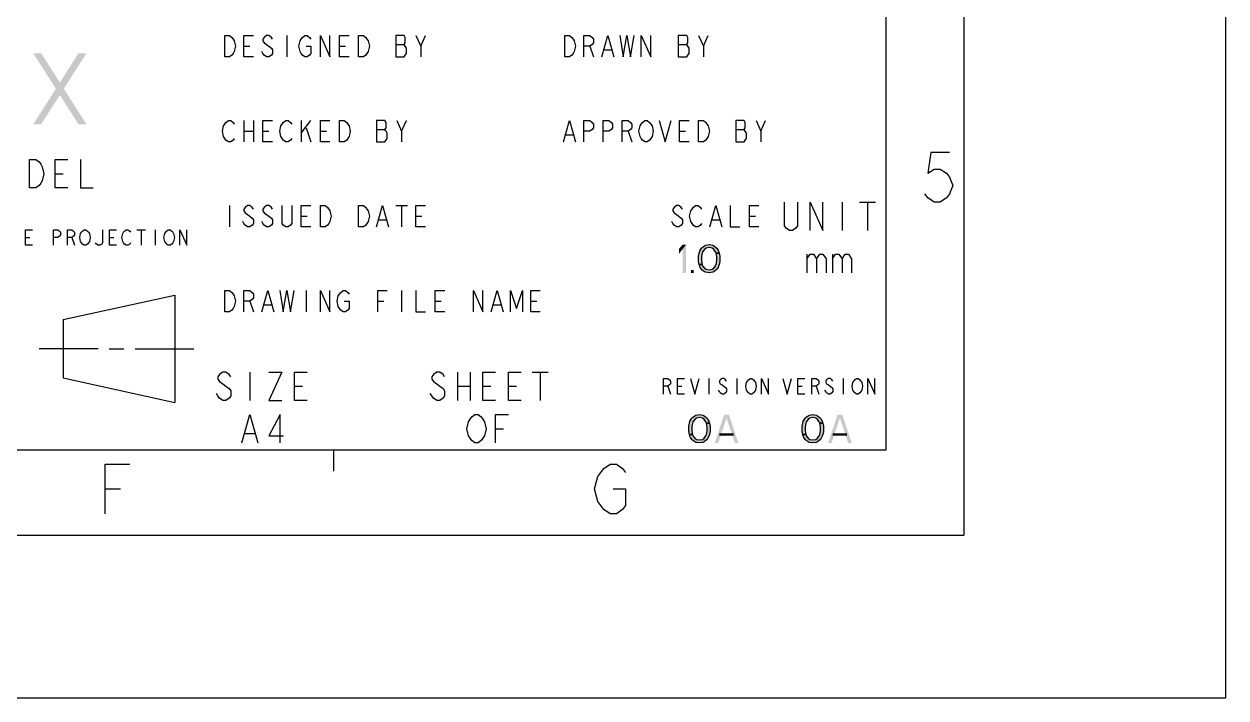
# Model space of a CAD drawing. Header units: millimetres. Extents: x 0 to 297, y 0 to 210.
# Drawn here: x 212.2 to 297, y 0 to 47.6 of the extents above; entities that cross this region are included whole.
import ezdxf

# ---------------------------------------------------------------- set-up
doc = ezdxf.new("R2010")
doc.units = ezdxf.units.MM
doc.header["$LTSCALE"] = 16.335
doc.layers.get('0').update_dxf_attribs({"linetype": 'CONTINUOUS'})

msp = doc.modelspace()

# ---------------------------------------------------------------- hatches: boundary and pattern name
at = {"linetype": 'CONTINUOUS'}
for points in [[(261.021, 31.404), (260.979, 31.489), (260.854, 31.66), (260.729, 31.745), (260.521, 31.787), (260.313, 31.745), (260.187, 31.66), (260.062, 31.489), (260.021, 31.404), (259.979, 31.149), (259.979, 30.851), (260.021, 30.596), (259.812, 30.596), (259.771, 30.809), (259.771, 31.191), (259.812, 31.404), (259.854, 31.532), (259.896, 31.617), (259.979, 31.745), (260.062, 31.83), (260.187, 31.915), (260.271, 31.957), (260.521, 32), (260.771, 31.957), (260.854, 31.915), (260.979, 31.83), (261.062, 31.745), (261.146, 31.617), (261.187, 31.532), (261.229, 31.404)], [(260.021, 30.596), (260.062, 30.511), (260.187, 30.34), (260.313, 30.255), (260.521, 30.213), (260.729, 30.255), (260.854, 30.34), (260.979, 30.511), (261.021, 30.596), (261.062, 30.851), (261.062, 31.149), (261.021, 31.404), (261.229, 31.404), (261.271, 31.191), (261.271, 30.809), (261.229, 30.596), (261.187, 30.468), (261.146, 30.383), (261.062, 30.255), (260.979, 30.17), (260.854, 30.085), (260.771, 30.043), (260.521, 30), (260.271, 30.043), (260.187, 30.085), (260.062, 30.17), (259.979, 30.255), (259.896, 30.383), (259.854, 30.468), (259.812, 30.596)], [(260.333, 19.404), (260.292, 19.489), (260.167, 19.66), (260.042, 19.745), (259.833, 19.787), (259.625, 19.745), (259.5, 19.66), (259.375, 19.489), (259.333, 19.404), (259.292, 19.149), (259.292, 18.851), (259.333, 18.596), (259.125, 18.596), (259.083, 18.809), (259.083, 19.191), (259.125, 19.404), (259.167, 19.532), (259.208, 19.617), (259.292, 19.745), (259.375, 19.83), (259.5, 19.915), (259.583, 19.957), (259.833, 20), (260.083, 19.957), (260.167, 19.915), (260.292, 19.83), (260.375, 19.745), (260.458, 19.617), (260.5, 19.532), (260.542, 19.404)], [(268.333, 19.404), (268.292, 19.489), (268.167, 19.66), (268.042, 19.745), (267.833, 19.787), (267.625, 19.745), (267.5, 19.66), (267.375, 19.489), (267.333, 19.404), (267.292, 19.149), (267.292, 18.851), (267.333, 18.596), (267.125, 18.596), (267.083, 18.809), (267.083, 19.191), (267.125, 19.404), (267.167, 19.532), (267.208, 19.617), (267.292, 19.745), (267.375, 19.83), (267.5, 19.915), (267.583, 19.957), (267.833, 20), (268.083, 19.957), (268.167, 19.915), (268.292, 19.83), (268.375, 19.745), (268.458, 19.617), (268.5, 19.532), (268.542, 19.404)], [(259.333, 18.596), (259.375, 18.511), (259.5, 18.34), (259.625, 18.255), (259.833, 18.213), (260.042, 18.255), (260.167, 18.34), (260.292, 18.511), (260.333, 18.596), (260.375, 18.851), (260.375, 19.149), (260.333, 19.404), (260.542, 19.404), (260.583, 19.191), (260.583, 18.809), (260.542, 18.596), (260.5, 18.468), (260.458, 18.383), (260.375, 18.255), (260.292, 18.17), (260.167, 18.085), (260.083, 18.043), (259.833, 18), (259.583, 18.043), (259.5, 18.085), (259.375, 18.17), (259.292, 18.255), (259.208, 18.383), (259.167, 18.468), (259.125, 18.596)], [(267.333, 18.596), (267.375, 18.511), (267.5, 18.34), (267.625, 18.255), (267.833, 18.213), (268.042, 18.255), (268.167, 18.34), (268.292, 18.511), (268.333, 18.596), (268.375, 18.851), (268.375, 19.149), (268.333, 19.404), (268.542, 19.404), (268.583, 19.191), (268.583, 18.809), (268.542, 18.596), (268.5, 18.468), (268.458, 18.383), (268.375, 18.255), (268.292, 18.17), (268.167, 18.085), (268.083, 18.043), (267.833, 18), (267.583, 18.043), (267.5, 18.085), (267.375, 18.17), (267.292, 18.255), (267.208, 18.383), (267.167, 18.468), (267.125, 18.596)]]:
    msp.add_hatch(color=2, dxfattribs=at).paths.add_polyline_path(points)

# ---------------------------------------------------------------- linework, layer by layer
at = {"color": 7, "linetype": 'CONTINUOUS'}
for p, q in [((297, 0), (297, 210)), ((214.92, 26.708), (222.8, 28.428)), ((222.8, 28.428), (222.8, 20.865)), ((214.92, 26.708), (214.92, 22.586)), ((217.383, 24.647), (213.237, 24.647)), ((218.18, 24.647), (219.209, 24.647)), ((220.006, 24.647), (224.152, 24.647)), ((214.92, 22.586), (222.8, 20.865)), ((0, 0), (297, 0))]:
    msp.add_line(p, q, dxfattribs=at)
at = {"color": 4, "linetype": 'CONTINUOUS'}
for p, q in [((278.5, 198.5), (278.5, 11.5)), ((273, 192.5), (273, 17.5)), ((273, 17.5), (24, 17.5)), ((234, 17.5), (234, 16)), ((18.5, 11.5), (278.5, 11.5))]:
    msp.add_line(p, q, dxfattribs=at)
at = {"color": 2, "linetype": 'CONTINUOUS'}
for p, q in [((230.715, 46.75), (230.715, 45.25)), ((240.165, 46), (240.502, 46.75)), ((260.115, 46), (260.453, 46.75)), ((227.677, 46), (228.099, 46)), ((234.427, 46), (234.849, 46)), ((238.393, 46.125), (238.984, 46.125)), ((252.099, 46), (252.352, 45.25)), ((258.343, 46.125), (258.934, 46.125)), ((253.112, 45.75), (253.618, 45.75)), ((227.677, 40.75), (227.677, 39.25)), ((228.353, 40.75), (228.353, 39.25)), ((231.728, 40.75), (231.728, 39.25)), ((231.728, 39.875), (232.403, 40.75)), ((238.815, 40), (239.153, 40.75)), ((264.165, 40), (264.503, 40.75)), ((227.677, 40), (228.353, 40)), ((229.027, 40), (229.449, 40)), ((232.065, 40.25), (232.403, 39.25)), ((233.077, 40), (233.499, 40)), ((237.043, 40.125), (237.634, 40.125)), ((254.799, 40), (255.053, 39.25)), ((258.428, 40), (258.849, 40)), ((262.393, 40.125), (262.984, 40.125)), ((250.412, 39.75), (250.918, 39.75)), ((214.35, 37), (214.912, 37)), ((269.9, 35), (269.9, 33)), ((271.138, 35), (272.262, 35)), ((271.7, 35), (271.7, 33)), ((226.665, 34.75), (226.665, 33.25)), ((231.728, 34), (232.149, 34)), ((238.393, 34.75), (239.237, 34.75)), ((238.815, 34.75), (238.815, 33.25)), ((239.827, 34), (240.249, 34)), ((263.363, 34), (263.784, 34)), ((237.212, 33.75), (237.718, 33.75)), ((260.747, 33.75), (261.253, 33.75)), ((212.257, 32.5), (212.567, 32.5)), ((215.537, 32.5), (215.722, 31.95)), ((218.197, 32.5), (218.507, 32.5)), ((220.116, 33.05), (220.734, 33.05)), ((220.425, 33.05), (220.425, 31.95)), ((221.415, 33.05), (221.415, 31.95)), ((267.425, 31.333), (267.425, 30)), ((269.225, 31.333), (269.225, 30)), ((228.099, 28), (228.353, 27.25)), ((232.065, 28.75), (232.065, 27.25)), ((237.128, 28), (237.549, 28)), ((238.815, 28.75), (238.815, 27.25)), ((241.178, 28), (241.599, 28)), ((247.927, 28), (248.349, 28)), ((229.112, 27.75), (229.618, 27.75)), ((245.312, 27.75), (245.818, 27.75)), ((228.1, 23), (228.1, 21)), ((242.75, 23), (242.75, 21)), ((243.65, 23), (243.65, 21)), ((248.038, 23), (249.162, 23)), ((248.6, 23), (248.6, 21)), ((260.505, 22.55), (260.505, 21.45)), ((262.485, 22.55), (262.485, 21.45)), ((269.99, 22.55), (269.99, 21.45)), ((231.25, 22), (231.813, 22)), ((242.75, 22), (243.65, 22)), ((244.55, 22), (245.113, 22)), ((246.35, 22), (246.913, 22)), ((257.597, 22), (257.782, 21.45)), ((258.278, 22), (258.587, 22)), ((266.772, 22), (267.082, 22)), ((268.072, 22), (268.257, 21.45)), ((227.762, 18.667), (228.438, 18.667)), ((245.45, 19), (246.012, 19)), ((217.875, 14.75), (218.969, 14.75))]:
    msp.add_line(p, q, dxfattribs=at)
for points in [[(226.328, 46.75), (226.665, 46.75), (226.834, 46.625), (226.918, 46.5), (227.002, 46.375), (227.087, 46), (227.002, 45.625), (226.918, 45.5), (226.834, 45.375), (226.665, 45.25), (226.328, 45.25), (226.328, 46.75)], [(228.353, 45.25), (227.677, 45.25), (227.677, 46.75), (228.353, 46.75)], [(229.703, 46.5), (229.618, 46.625), (229.449, 46.75), (229.281, 46.75), (229.112, 46.625), (229.027, 46.5), (229.027, 46.375), (229.112, 46.25), (229.281, 46.125), (229.449, 46), (229.618, 45.875), (229.703, 45.75), (229.703, 45.5), (229.618, 45.375), (229.449, 45.25), (229.281, 45.25), (229.112, 45.375), (229.027, 45.5), (228.943, 45.625)], [(232.065, 46), (232.403, 46), (232.403, 45.5), (232.318, 45.375), (232.149, 45.25), (231.981, 45.25), (231.812, 45.375), (231.728, 45.5), (231.643, 45.625), (231.559, 46), (231.643, 46.375), (231.728, 46.5), (231.812, 46.625), (231.981, 46.75), (232.149, 46.75), (232.318, 46.625), (232.403, 46.5)], [(233.077, 45.25), (233.077, 46.75), (233.753, 45.25), (233.753, 46.75)], [(235.102, 45.25), (234.427, 45.25), (234.427, 46.75), (235.102, 46.75)], [(235.778, 46.75), (236.115, 46.75), (236.284, 46.625), (236.368, 46.5), (236.452, 46.375), (236.537, 46), (236.452, 45.625), (236.368, 45.5), (236.284, 45.375), (236.115, 45.25), (235.778, 45.25), (235.778, 46.75)], [(238.393, 46.75), (238.393, 45.25), (238.984, 45.25), (239.068, 45.375), (239.153, 45.5), (239.153, 45.875), (239.068, 46), (238.984, 46.125), (239.068, 46.25), (239.068, 46.625), (238.984, 46.75), (238.393, 46.75)], [(239.827, 46.75), (240.165, 46), (240.165, 45.25)], [(250.327, 46.75), (250.665, 46.75), (250.834, 46.625), (250.918, 46.5), (251.003, 46.375), (251.087, 46), (251.003, 45.625), (250.918, 45.5), (250.834, 45.375), (250.665, 45.25), (250.327, 45.25), (250.327, 46.75)], [(251.677, 45.25), (251.677, 46.75), (252.099, 46.75), (252.268, 46.625), (252.352, 46.5), (252.352, 46.25), (252.268, 46.125), (252.099, 46), (251.677, 46)], [(252.943, 45.25), (253.365, 46.75), (253.787, 45.25)], [(254.209, 46.75), (254.462, 45.25), (254.715, 46.75), (254.968, 45.25), (255.221, 46.75)], [(255.727, 45.25), (255.727, 46.75), (256.403, 45.25), (256.403, 46.75)], [(258.343, 46.75), (258.343, 45.25), (258.934, 45.25), (259.018, 45.375), (259.102, 45.5), (259.102, 45.875), (259.018, 46), (258.934, 46.125), (259.018, 46.25), (259.018, 46.625), (258.934, 46.75), (258.343, 46.75)], [(259.777, 46.75), (260.115, 46), (260.115, 45.25)], [(227.002, 39.5), (226.918, 39.375), (226.749, 39.25), (226.581, 39.25), (226.412, 39.375), (226.328, 39.5), (226.243, 39.625), (226.159, 40), (226.243, 40.375), (226.328, 40.5), (226.412, 40.625), (226.581, 40.75), (226.749, 40.75), (226.918, 40.625), (227.002, 40.5)], [(229.703, 39.25), (229.027, 39.25), (229.027, 40.75), (229.703, 40.75)], [(231.052, 39.5), (230.968, 39.375), (230.799, 39.25), (230.631, 39.25), (230.462, 39.375), (230.378, 39.5), (230.293, 39.625), (230.209, 40), (230.293, 40.375), (230.378, 40.5), (230.462, 40.625), (230.631, 40.75), (230.799, 40.75), (230.968, 40.625), (231.052, 40.5)], [(233.753, 39.25), (233.077, 39.25), (233.077, 40.75), (233.753, 40.75)], [(234.427, 40.75), (234.765, 40.75), (234.934, 40.625), (235.018, 40.5), (235.102, 40.375), (235.187, 40), (235.102, 39.625), (235.018, 39.5), (234.934, 39.375), (234.765, 39.25), (234.427, 39.25), (234.427, 40.75)], [(237.043, 40.75), (237.043, 39.25), (237.634, 39.25), (237.718, 39.375), (237.803, 39.5), (237.803, 39.875), (237.718, 40), (237.634, 40.125), (237.718, 40.25), (237.718, 40.625), (237.634, 40.75), (237.043, 40.75)], [(238.477, 40.75), (238.815, 40), (238.815, 39.25)], [(250.243, 39.25), (250.665, 40.75), (251.087, 39.25)], [(251.677, 39.25), (251.677, 40.75), (252.099, 40.75), (252.268, 40.625), (252.352, 40.5), (252.352, 40.25), (252.268, 40.125), (252.099, 40), (251.677, 40)], [(253.028, 39.25), (253.028, 40.75), (253.449, 40.75), (253.618, 40.625), (253.702, 40.5), (253.702, 40.25), (253.618, 40.125), (253.449, 40), (253.028, 40)], [(254.378, 39.25), (254.378, 40.75), (254.799, 40.75), (254.968, 40.625), (255.053, 40.5), (255.053, 40.25), (254.968, 40.125), (254.799, 40), (254.378, 40)], [(256.403, 39.5), (256.318, 39.375), (256.149, 39.25), (255.981, 39.25), (255.812, 39.375), (255.727, 39.5), (255.643, 39.625), (255.559, 40), (255.643, 40.375), (255.727, 40.5), (255.812, 40.625), (255.981, 40.75), (256.149, 40.75), (256.318, 40.625), (256.403, 40.5), (256.487, 40.375), (256.571, 40), (256.487, 39.625), (256.403, 39.5)], [(256.993, 40.75), (257.415, 39.25), (257.837, 40.75)], [(259.102, 39.25), (258.428, 39.25), (258.428, 40.75), (259.102, 40.75)], [(259.777, 40.75), (260.115, 40.75), (260.284, 40.625), (260.368, 40.5), (260.453, 40.375), (260.537, 40), (260.453, 39.625), (260.368, 39.5), (260.284, 39.375), (260.115, 39.25), (259.777, 39.25), (259.777, 40.75)], [(262.393, 40.75), (262.393, 39.25), (262.984, 39.25), (263.068, 39.375), (263.152, 39.5), (263.152, 39.875), (263.068, 40), (262.984, 40.125), (263.068, 40.25), (263.068, 40.625), (262.984, 40.75), (262.393, 40.75)], [(263.828, 40.75), (264.165, 40), (264.165, 39.25)], [(277.492, 38.5), (276.179, 38.5), (275.96, 37.042), (276.398, 37.333), (276.835, 37.333), (277.273, 37.042), (277.492, 36.75), (277.71, 36.167), (277.492, 35.583), (277.273, 35.292), (276.835, 35), (276.398, 35), (275.96, 35.292), (275.742, 35.583)], [(212.55, 38), (213, 38), (213.225, 37.833), (213.338, 37.667), (213.45, 37.5), (213.563, 37), (213.45, 36.5), (213.338, 36.333), (213.225, 36.167), (213, 36), (212.55, 36), (212.55, 38)], [(215.25, 36), (214.35, 36), (214.35, 38), (215.25, 38)], [(216.15, 38), (216.15, 36), (217.05, 36)], [(266.75, 35), (266.75, 33.333), (266.637, 33.167), (266.412, 33), (266.188, 33), (265.963, 33.167), (265.85, 33.333), (265.85, 35)], [(267.65, 33), (267.65, 35), (268.55, 33), (268.55, 35)], [(228.353, 34.5), (228.268, 34.625), (228.099, 34.75), (227.931, 34.75), (227.762, 34.625), (227.677, 34.5), (227.677, 34.375), (227.762, 34.25), (227.931, 34.125), (228.099, 34), (228.268, 33.875), (228.353, 33.75), (228.353, 33.5), (228.268, 33.375), (228.099, 33.25), (227.931, 33.25), (227.762, 33.375), (227.677, 33.5), (227.593, 33.625)], [(229.703, 34.5), (229.618, 34.625), (229.449, 34.75), (229.281, 34.75), (229.112, 34.625), (229.027, 34.5), (229.027, 34.375), (229.112, 34.25), (229.281, 34.125), (229.449, 34), (229.618, 33.875), (229.703, 33.75), (229.703, 33.5), (229.618, 33.375), (229.449, 33.25), (229.281, 33.25), (229.112, 33.375), (229.027, 33.5), (228.943, 33.625)], [(231.052, 34.75), (231.052, 33.5), (230.968, 33.375), (230.799, 33.25), (230.631, 33.25), (230.462, 33.375), (230.378, 33.5), (230.378, 34.75)], [(232.403, 33.25), (231.728, 33.25), (231.728, 34.75), (232.403, 34.75)], [(233.077, 34.75), (233.415, 34.75), (233.584, 34.625), (233.668, 34.5), (233.753, 34.375), (233.837, 34), (233.753, 33.625), (233.668, 33.5), (233.584, 33.375), (233.415, 33.25), (233.077, 33.25), (233.077, 34.75)], [(235.778, 34.75), (236.115, 34.75), (236.284, 34.625), (236.368, 34.5), (236.452, 34.375), (236.537, 34), (236.452, 33.625), (236.368, 33.5), (236.284, 33.375), (236.115, 33.25), (235.778, 33.25), (235.778, 34.75)], [(237.043, 33.25), (237.465, 34.75), (237.887, 33.25)], [(240.502, 33.25), (239.827, 33.25), (239.827, 34.75), (240.502, 34.75)], [(258.637, 34.5), (258.553, 34.625), (258.384, 34.75), (258.216, 34.75), (258.047, 34.625), (257.963, 34.5), (257.963, 34.375), (258.047, 34.25), (258.216, 34.125), (258.384, 34), (258.553, 33.875), (258.637, 33.75), (258.637, 33.5), (258.553, 33.375), (258.384, 33.25), (258.216, 33.25), (258.047, 33.375), (257.963, 33.5), (257.878, 33.625)], [(259.987, 33.5), (259.903, 33.375), (259.734, 33.25), (259.566, 33.25), (259.397, 33.375), (259.313, 33.5), (259.228, 33.625), (259.144, 34), (259.228, 34.375), (259.313, 34.5), (259.397, 34.625), (259.566, 34.75), (259.734, 34.75), (259.903, 34.625), (259.987, 34.5)], [(260.578, 33.25), (261, 34.75), (261.422, 33.25)], [(262.012, 34.75), (262.012, 33.25), (262.688, 33.25)], [(264.037, 33.25), (263.363, 33.25), (263.363, 34.75), (264.037, 34.75)], [(212.752, 31.95), (212.257, 31.95), (212.257, 33.05), (212.752, 33.05)], [(214.237, 31.95), (214.237, 33.05), (214.547, 33.05), (214.671, 32.958), (214.733, 32.867), (214.733, 32.683), (214.671, 32.592), (214.547, 32.5), (214.237, 32.5)], [(215.227, 31.95), (215.227, 33.05), (215.537, 33.05), (215.661, 32.958), (215.722, 32.867), (215.722, 32.683), (215.661, 32.592), (215.537, 32.5), (215.227, 32.5)], [(216.712, 32.133), (216.651, 32.042), (216.527, 31.95), (216.403, 31.95), (216.279, 32.042), (216.218, 32.133), (216.156, 32.225), (216.094, 32.5), (216.156, 32.775), (216.218, 32.867), (216.279, 32.958), (216.403, 33.05), (216.527, 33.05), (216.651, 32.958), (216.712, 32.867), (216.774, 32.775), (216.836, 32.5), (216.774, 32.225), (216.712, 32.133)], [(217.703, 33.05), (217.703, 32.133), (217.641, 32.042), (217.517, 31.95), (217.393, 31.95), (217.269, 32.042), (217.207, 32.133)], [(218.692, 31.95), (218.197, 31.95), (218.197, 33.05), (218.692, 33.05)], [(219.682, 32.133), (219.621, 32.042), (219.497, 31.95), (219.373, 31.95), (219.249, 32.042), (219.188, 32.133), (219.126, 32.225), (219.064, 32.5), (219.126, 32.775), (219.188, 32.867), (219.249, 32.958), (219.373, 33.05), (219.497, 33.05), (219.621, 32.958), (219.682, 32.867)], [(222.652, 32.133), (222.591, 32.042), (222.467, 31.95), (222.343, 31.95), (222.219, 32.042), (222.158, 32.133), (222.096, 32.225), (222.034, 32.5), (222.096, 32.775), (222.158, 32.867), (222.219, 32.958), (222.343, 33.05), (222.467, 33.05), (222.591, 32.958), (222.652, 32.867), (222.714, 32.775), (222.776, 32.5), (222.714, 32.225), (222.652, 32.133)], [(223.147, 31.95), (223.147, 33.05), (223.643, 31.95), (223.643, 33.05)], [(261.021, 31.404), (260.979, 31.489), (260.854, 31.66), (260.729, 31.745), (260.521, 31.787), (260.313, 31.745), (260.187, 31.66), (260.062, 31.489), (260.021, 31.404), (259.979, 31.149), (259.979, 30.851), (260.021, 30.596), (259.812, 30.596), (259.771, 30.809), (259.771, 31.191), (259.812, 31.404), (259.854, 31.532), (259.896, 31.617), (259.979, 31.745), (260.062, 31.83), (260.187, 31.915), (260.271, 31.957), (260.521, 32), (260.771, 31.957), (260.854, 31.915), (260.979, 31.83), (261.062, 31.745), (261.146, 31.617), (261.187, 31.532), (261.229, 31.404), (261.021, 31.404)], [(260.021, 30.596), (260.062, 30.511), (260.187, 30.34), (260.313, 30.255), (260.521, 30.213), (260.729, 30.255), (260.854, 30.34), (260.979, 30.511), (261.021, 30.596), (261.062, 30.851), (261.062, 31.149), (261.021, 31.404), (261.229, 31.404), (261.271, 31.191), (261.271, 30.809), (261.229, 30.596), (261.187, 30.468), (261.146, 30.383), (261.062, 30.255), (260.979, 30.17), (260.854, 30.085), (260.771, 30.043), (260.521, 30), (260.271, 30.043), (260.187, 30.085), (260.062, 30.17), (259.979, 30.255), (259.896, 30.383), (259.854, 30.468), (259.812, 30.596), (260.021, 30.596)], [(267.425, 31), (267.65, 31.333), (267.875, 31.333), (268.1, 31), (268.1, 30)], [(268.1, 31), (268.325, 31.333), (268.55, 31.333), (268.775, 31), (268.775, 30)], [(269.225, 31), (269.45, 31.333), (269.675, 31.333), (269.9, 31), (269.9, 30)], [(269.9, 31), (270.125, 31.333), (270.35, 31.333), (270.575, 31), (270.575, 30)], [(226.328, 28.75), (226.665, 28.75), (226.834, 28.625), (226.918, 28.5), (227.002, 28.375), (227.087, 28), (227.002, 27.625), (226.918, 27.5), (226.834, 27.375), (226.665, 27.25), (226.328, 27.25), (226.328, 28.75)], [(227.677, 27.25), (227.677, 28.75), (228.099, 28.75), (228.268, 28.625), (228.353, 28.5), (228.353, 28.25), (228.268, 28.125), (228.099, 28), (227.677, 28)], [(228.943, 27.25), (229.365, 28.75), (229.787, 27.25)], [(230.209, 28.75), (230.462, 27.25), (230.715, 28.75), (230.968, 27.25), (231.221, 28.75)], [(233.077, 27.25), (233.077, 28.75), (233.753, 27.25), (233.753, 28.75)], [(234.765, 28), (235.102, 28), (235.102, 27.5), (235.018, 27.375), (234.849, 27.25), (234.681, 27.25), (234.512, 27.375), (234.427, 27.5), (234.343, 27.625), (234.259, 28), (234.343, 28.375), (234.427, 28.5), (234.512, 28.625), (234.681, 28.75), (234.849, 28.75), (235.018, 28.625), (235.102, 28.5)], [(237.128, 27.25), (237.128, 28.75), (237.803, 28.75)], [(239.827, 28.75), (239.827, 27.25), (240.502, 27.25)], [(241.852, 27.25), (241.178, 27.25), (241.178, 28.75), (241.852, 28.75)], [(243.877, 27.25), (243.877, 28.75), (244.553, 27.25), (244.553, 28.75)], [(245.143, 27.25), (245.565, 28.75), (245.987, 27.25)], [(246.493, 27.25), (246.493, 28.75), (246.915, 27.5), (247.337, 28.75), (247.337, 27.25)], [(248.603, 27.25), (247.927, 27.25), (247.927, 28.75), (248.603, 28.75)], [(226.75, 22.667), (226.638, 22.833), (226.413, 23), (226.188, 23), (225.963, 22.833), (225.85, 22.667), (225.85, 22.5), (225.963, 22.333), (226.188, 22.167), (226.413, 22), (226.638, 21.833), (226.75, 21.667), (226.75, 21.333), (226.638, 21.167), (226.413, 21), (226.188, 21), (225.963, 21.167), (225.85, 21.333), (225.737, 21.5)], [(229.45, 23), (230.35, 23), (229.45, 21), (230.35, 21)], [(232.15, 21), (231.25, 21), (231.25, 23), (232.15, 23)], [(241.85, 22.667), (241.737, 22.833), (241.513, 23), (241.288, 23), (241.063, 22.833), (240.95, 22.667), (240.95, 22.5), (241.063, 22.333), (241.288, 22.167), (241.513, 22), (241.737, 21.833), (241.85, 21.667), (241.85, 21.333), (241.737, 21.167), (241.513, 21), (241.288, 21), (241.063, 21.167), (240.95, 21.333), (240.838, 21.5)], [(245.45, 21), (244.55, 21), (244.55, 23), (245.45, 23)], [(247.25, 21), (246.35, 21), (246.35, 23), (247.25, 23)], [(257.288, 21.45), (257.288, 22.55), (257.597, 22.55), (257.721, 22.458), (257.782, 22.367), (257.782, 22.183), (257.721, 22.092), (257.597, 22), (257.288, 22)], [(258.773, 21.45), (258.278, 21.45), (258.278, 22.55), (258.773, 22.55)], [(259.206, 22.55), (259.515, 21.45), (259.824, 22.55)], [(261.743, 22.367), (261.681, 22.458), (261.557, 22.55), (261.433, 22.55), (261.309, 22.458), (261.248, 22.367), (261.248, 22.275), (261.309, 22.183), (261.433, 22.092), (261.557, 22), (261.681, 21.908), (261.743, 21.817), (261.743, 21.633), (261.681, 21.542), (261.557, 21.45), (261.433, 21.45), (261.309, 21.542), (261.248, 21.633), (261.186, 21.725)], [(263.722, 21.633), (263.661, 21.542), (263.537, 21.45), (263.413, 21.45), (263.289, 21.542), (263.228, 21.633), (263.166, 21.725), (263.104, 22), (263.166, 22.275), (263.228, 22.367), (263.289, 22.458), (263.413, 22.55), (263.537, 22.55), (263.661, 22.458), (263.722, 22.367), (263.784, 22.275), (263.846, 22), (263.784, 21.725), (263.722, 21.633)], [(264.218, 21.45), (264.218, 22.55), (264.713, 21.45), (264.713, 22.55)], [(265.721, 22.55), (266.03, 21.45), (266.339, 22.55)], [(267.267, 21.45), (266.772, 21.45), (266.772, 22.55), (267.267, 22.55)], [(267.763, 21.45), (267.763, 22.55), (268.072, 22.55), (268.196, 22.458), (268.257, 22.367), (268.257, 22.183), (268.196, 22.092), (268.072, 22), (267.763, 22)], [(269.248, 22.367), (269.186, 22.458), (269.062, 22.55), (268.938, 22.55), (268.814, 22.458), (268.752, 22.367), (268.752, 22.275), (268.814, 22.183), (268.938, 22.092), (269.062, 22), (269.186, 21.908), (269.248, 21.817), (269.248, 21.633), (269.186, 21.542), (269.062, 21.45), (268.938, 21.45), (268.814, 21.542), (268.752, 21.633), (268.691, 21.725)], [(271.227, 21.633), (271.166, 21.542), (271.042, 21.45), (270.918, 21.45), (270.794, 21.542), (270.733, 21.633), (270.671, 21.725), (270.609, 22), (270.671, 22.275), (270.733, 22.367), (270.794, 22.458), (270.918, 22.55), (271.042, 22.55), (271.166, 22.458), (271.227, 22.367), (271.289, 22.275), (271.351, 22), (271.289, 21.725), (271.227, 21.633)], [(271.722, 21.45), (271.722, 22.55), (272.218, 21.45), (272.218, 22.55)], [(227.537, 18), (228.1, 20), (228.663, 18)], [(230.238, 18), (230.238, 20), (229.45, 18.5), (230.463, 18.5)], [(244.55, 18.333), (244.438, 18.167), (244.212, 18), (243.987, 18), (243.762, 18.167), (243.65, 18.333), (243.537, 18.5), (243.425, 19), (243.537, 19.5), (243.65, 19.667), (243.762, 19.833), (243.987, 20), (244.212, 20), (244.438, 19.833), (244.55, 19.667), (244.663, 19.5), (244.775, 19), (244.663, 18.5), (244.55, 18.333)], [(245.45, 18), (245.45, 20), (246.35, 20)], [(260.333, 19.404), (260.292, 19.489), (260.167, 19.66), (260.042, 19.745), (259.833, 19.787), (259.625, 19.745), (259.5, 19.66), (259.375, 19.489), (259.333, 19.404), (259.292, 19.149), (259.292, 18.851), (259.333, 18.596), (259.125, 18.596), (259.083, 18.809), (259.083, 19.191), (259.125, 19.404), (259.167, 19.532), (259.208, 19.617), (259.292, 19.745), (259.375, 19.83), (259.5, 19.915), (259.583, 19.957), (259.833, 20), (260.083, 19.957), (260.167, 19.915), (260.292, 19.83), (260.375, 19.745), (260.458, 19.617), (260.5, 19.532), (260.542, 19.404), (260.333, 19.404)], [(268.333, 19.404), (268.292, 19.489), (268.167, 19.66), (268.042, 19.745), (267.833, 19.787), (267.625, 19.745), (267.5, 19.66), (267.375, 19.489), (267.333, 19.404), (267.292, 19.149), (267.292, 18.851), (267.333, 18.596), (267.125, 18.596), (267.083, 18.809), (267.083, 19.191), (267.125, 19.404), (267.167, 19.532), (267.208, 19.617), (267.292, 19.745), (267.375, 19.83), (267.5, 19.915), (267.583, 19.957), (267.833, 20), (268.083, 19.957), (268.167, 19.915), (268.292, 19.83), (268.375, 19.745), (268.458, 19.617), (268.5, 19.532), (268.542, 19.404), (268.333, 19.404)], [(259.333, 18.596), (259.375, 18.511), (259.5, 18.34), (259.625, 18.255), (259.833, 18.213), (260.042, 18.255), (260.167, 18.34), (260.292, 18.511), (260.333, 18.596), (260.375, 18.851), (260.375, 19.149), (260.333, 19.404), (260.542, 19.404), (260.583, 19.191), (260.583, 18.809), (260.542, 18.596), (260.5, 18.468), (260.458, 18.383), (260.375, 18.255), (260.292, 18.17), (260.167, 18.085), (260.083, 18.043), (259.833, 18), (259.583, 18.043), (259.5, 18.085), (259.375, 18.17), (259.292, 18.255), (259.208, 18.383), (259.167, 18.468), (259.125, 18.596), (259.333, 18.596)], [(267.333, 18.596), (267.375, 18.511), (267.5, 18.34), (267.625, 18.255), (267.833, 18.213), (268.042, 18.255), (268.167, 18.34), (268.292, 18.511), (268.333, 18.596), (268.375, 18.851), (268.375, 19.149), (268.333, 19.404), (268.542, 19.404), (268.583, 19.191), (268.583, 18.809), (268.542, 18.596), (268.5, 18.468), (268.458, 18.383), (268.375, 18.255), (268.292, 18.17), (268.167, 18.085), (268.083, 18.043), (267.833, 18), (267.583, 18.043), (267.5, 18.085), (267.375, 18.17), (267.292, 18.255), (267.208, 18.383), (267.167, 18.468), (267.125, 18.596), (267.333, 18.596)], [(217.875, 13), (217.875, 16.5), (219.625, 16.5)], [(253.094, 13.292), (252.656, 13.875), (252.437, 14.75), (252.656, 15.625), (253.094, 16.208)], [(253.094, 16.208), (253.531, 16.5), (253.969, 16.5), (254.406, 16.208), (254.625, 15.917)], [(253.75, 14.75), (254.625, 14.75), (254.625, 13.583), (254.406, 13.292), (253.969, 13), (253.531, 13), (253.094, 13.292)]]:
    msp.add_lwpolyline(points, dxfattribs=at)
for points in [[(212.813, 45.5), (216, 40.5), (213.375, 45.5), (216.563, 40.5)], [(216, 45.5), (212.813, 40.5), (216.563, 45.5), (213.375, 40.5)], [(258.396, 31.702), (258.396, 31.362), (258.646, 32), (258.896, 32)], [(258.646, 32), (258.646, 30), (258.896, 32), (258.896, 30)], [(259.229, 30.213), (259.229, 30), (259.437, 30.213), (259.437, 30)], [(260.917, 18), (261.583, 20), (261.167, 18), (261.833, 20)], [(262.333, 18), (262.583, 18), (261.667, 20), (261.917, 20)], [(268.917, 18), (269.583, 20), (269.167, 18), (269.833, 20)], [(270.333, 18), (270.583, 18), (269.667, 20), (269.917, 20)], [(261.25, 18.681), (261.25, 18.511), (262.25, 18.681), (262.25, 18.511)], [(269.25, 18.681), (269.25, 18.511), (270.25, 18.681), (270.25, 18.511)]]:
    msp.add_solid(points, dxfattribs=at)

doc.saveas('drawing.dxf')
